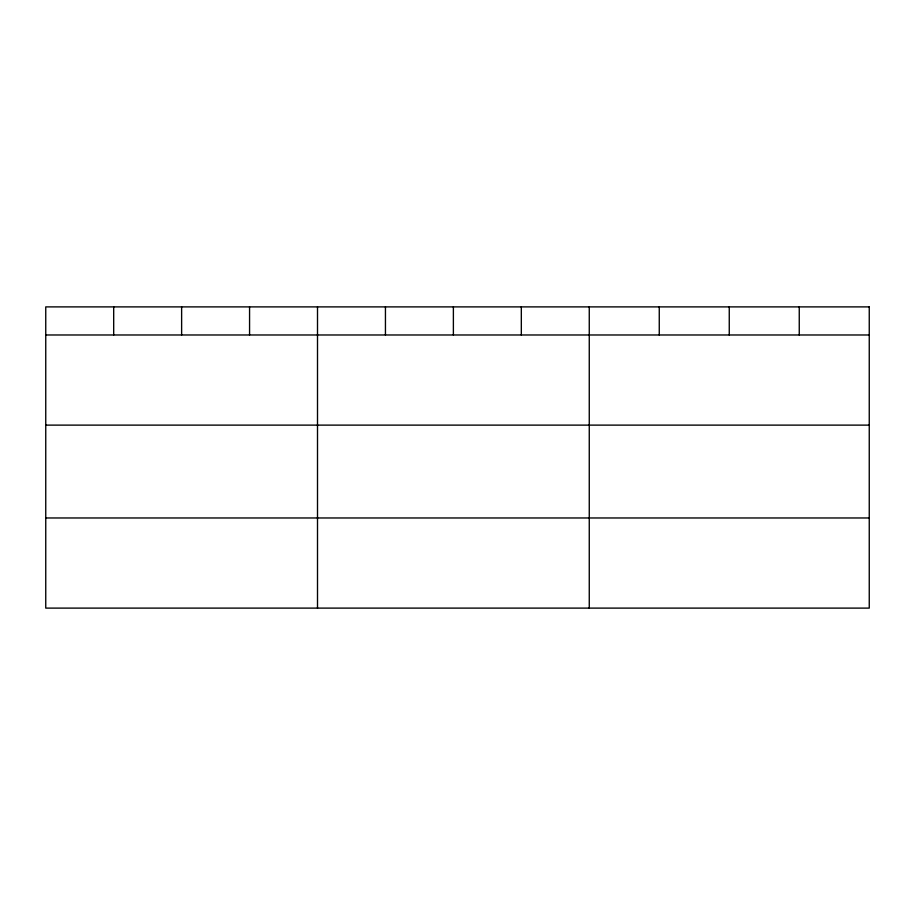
<?xml version="1.0" encoding="UTF-8"?>
<svg xmlns="http://www.w3.org/2000/svg" width="915" height="915" viewBox="0 0 915 915"><rect width="100%" height="100%" fill="white"/><g stroke="black" fill="none" stroke-linecap="round" stroke-linejoin="round"><path stroke-width="1.37" d="M45.75 334.981L869.25 334.981M45.75 425.12L869.25 425.12M45.75 517.97L869.25 517.97M799.252 306.891L799.252 334.981M729.255 306.891L729.255 334.981M659.258 306.891L659.258 334.981M589.26 306.891L589.26 608.109M521.321 306.891L521.321 334.981M453.382 306.891L453.382 334.981M385.444 306.891L385.444 334.981M317.505 306.891L317.505 608.109M249.566 306.891L249.566 334.981M181.628 306.891L181.628 334.981M113.689 306.891L113.689 334.981M869.25 306.891L45.75 306.891L45.75 608.109L869.25 608.109L869.25 306.891"/></g></svg>
